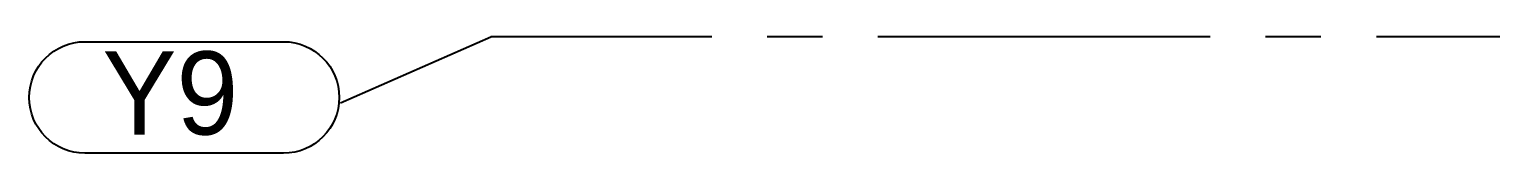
# Model space of a CAD drawing. Header units: millimetres. Extents: x 1066295 to 1300022, y -5734212 to -5454663.
# Drawn here: x 1179709 to 1183008, y -5720228 to -5719965 of the extents above; entities that cross this region are included whole.
import ezdxf

# ---------------------------------------------------------------- set-up
doc = ezdxf.new("R2010")
doc.units = ezdxf.units.MM
doc.header["$LTSCALE"] = 1000
doc.header["$MEASUREMENT"] = 0
for name, pattern in [('AUDIT_D_120904163729-0', [0]), ('T9_KEY PLAN(TYPICAL FLOOR)$0$T8_REFUGE COLUMNS$0$AUDIT_D_120904163729-0', [0]), ('T9_KEY PLAN(TYPICAL FLOOR)$0$T8_REFUGE COLUMNS$0$CENTER2', [1.125, 0.75, -0.125, 0.125, -0.125])]:
    doc.linetypes.add(name, pattern=pattern)
doc.layers.get('0').update_dxf_attribs({"linetype": 'AUDIT_D_120904163729-0'})
doc.layers.add('T9_KEY PLAN(TYPICAL FLOOR)$0$T8(T9 IS SIMILAR)$0$D&W', color=8, linetype='Continuous', lineweight=25)
for name, color, linetype in [('T9_KEY PLAN(TYPICAL FLOOR)$0$T8_REFUGE COLUMNS$0$A-CENTERLINE', 193, 'T9_KEY PLAN(TYPICAL FLOOR)$0$T8_REFUGE COLUMNS$0$CENTER2'), ('T9_KEY PLAN(TYPICAL FLOOR)$0$T8_REFUGE COLUMNS$0$A-COLUMN GRID NUMBERING', 4, 'T9_KEY PLAN(TYPICAL FLOOR)$0$T8_REFUGE COLUMNS$0$AUDIT_D_120904163729-0'), ('T9_KEY PLAN(TYPICAL FLOOR)$0$T8_TYPICAL COLUMNS$0$A-RCC COLS', 3, 'Continuous')]:
    doc.layers.add(name, color=color, linetype=linetype)
doc.styles.add('T9_KEY PLAN(TYPICAL FLOOR)$0$T8_REFUGE COLUMNS$0$STANDARD', font='GOTHIC.TTF')

# ---------------------------------------------------------------- blocks, each defined once
blk = doc.blocks.new('T9_KEY PLAN(TYPICAL FLOOR)$0$T8_REFUGE COLUMNS')
at = {"layer": 'T9_KEY PLAN(TYPICAL FLOOR)$0$T8_REFUGE COLUMNS$0$A-CENTERLINE'}
for p in [(1182156.9, -5717716.1), (1223494.9, -5717567.4)]:
    blk.add_line(p, (1182495.9, -5717567.4), dxfattribs=at)
at = {"layer": 'T9_KEY PLAN(TYPICAL FLOOR)$0$T8_REFUGE COLUMNS$0$A-COLUMN GRID NUMBERING', "linetype": 'ByBlock'}
blk.add_lwpolyline([(1181579.9, -5717830.1, -1), (1181579.9, -5717578.4), (1182028, -5717578.4, -1), (1182028, -5717830.1)], format="xyb", close=True, dxfattribs=at)
at = {"layer": 'T9_KEY PLAN(TYPICAL FLOOR)$0$T8_REFUGE COLUMNS$0$A-COLUMN GRID NUMBERING', "linetype": 'ByBlock', "insert": (1181619.3, -5717600.4), "char_height": 187.5, "attachment_point": 1, "style": 'T9_KEY PLAN(TYPICAL FLOOR)$0$T8_REFUGE COLUMNS$0$STANDARD'}
blk.add_mtext_dynamic_manual_height_columns('Y9', width=444.685, gutter_width=500, heights=[0], dxfattribs=at)
blk = doc.blocks.new('T9_KEY PLAN(TYPICAL FLOOR)$0$T8_TYPICAL COLUMNS')
at = {"layer": 'T9_KEY PLAN(TYPICAL FLOOR)$0$T8_TYPICAL COLUMNS$0$A-RCC COLS', "linetype": 'ByBlock'}
blk.add_blockref('T9_KEY PLAN(TYPICAL FLOOR)$0$T8_REFUGE COLUMNS', (0, 0), dxfattribs=at)
blk = doc.blocks.new('T9_KEY PLAN(TYPICAL FLOOR)')
at = {"layer": 'T9_KEY PLAN(TYPICAL FLOOR)$0$T8(T9 IS SIMILAR)$0$D&W', "color": 8, "linetype": 'ByBlock'}
blk.add_blockref('T9_KEY PLAN(TYPICAL FLOOR)$0$T8_TYPICAL COLUMNS', (0, 0), dxfattribs=at)
blk = doc.blocks.new('T9_PROFILE SECTIONS')
at = {"linetype": 'ByBlock'}
blk.add_blockref('T9_KEY PLAN(TYPICAL FLOOR)', (0.1954, 0.8356), dxfattribs=at)

msp = doc.modelspace()

# ---------------------------------------------------------------- block references
at = {"linetype": 'ByBlock'}
msp.add_blockref('T9_PROFILE SECTIONS', (-1745.2, -2398.4, 0.4), dxfattribs=at)

doc.saveas('drawing.dxf')
